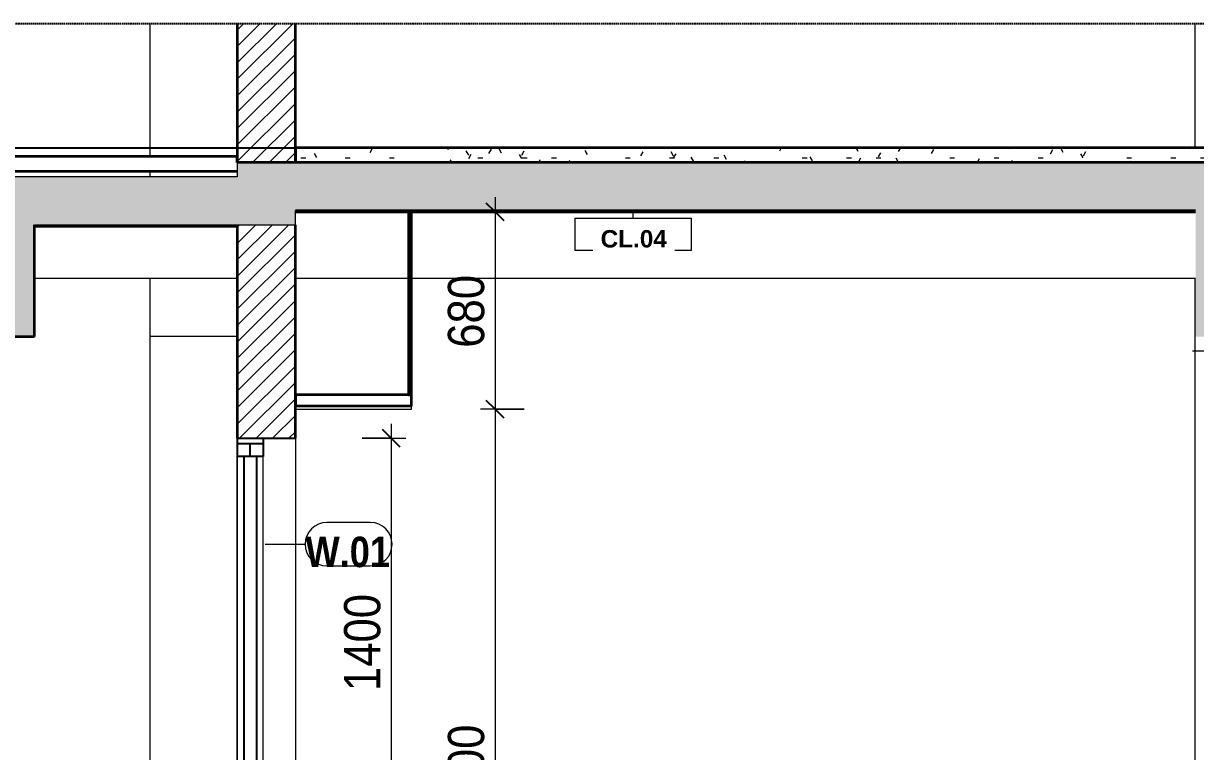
# Model space of a CAD drawing. Header units: millimetres. Extents: x 41758 to 237109, y 3795 to 78637.
# Drawn here: x 73773 to 77811, y 6921 to 9429 of the extents above; entities that cross this region are included whole.
import ezdxf

# ---------------------------------------------------------------- set-up
doc = ezdxf.new("R2010")
doc.units = ezdxf.units.MM
for name, pattern in [('Centre', [31.75, 6.35, -4.7625, 15.875, -4.7625]), ('Hidden', [7.14375, 4.7625, -2.38125]), ('IMPORT-CENTER _2_', [40.64, 25.4, -5.08, 5.08, -5.08])]:
    doc.linetypes.add(name, pattern=pattern)
for name, color, linetype, lineweight in [('0-5', 130, 'Continuous', 5), ('A-ANNO-DIMS', 211, 'Continuous', 9), ('A-ANNO-DIMS-50', 211, 'Continuous', 9), ('A-CLNG', 13, 'Continuous', 18), ('A-CLNG-1', 250, 'Continuous', 35), ('A-CLNG-FNSH-1', 7, 'Continuous', 18), ('A-CLNG-IDEN', 151, 'Continuous', 9), ('A-CLNG-PATT-1', 7, 'Continuous', 18), ('A-DETL-GENF', 92, 'Continuous', 18), ('A-DETL-GENF-4', 9, 'Continuous', 18), ('A-DETL-GENF-5', 92, 'Hidden', 25), ('A-DETL-MEDM', 33, 'Continuous', 35), ('A-DETL-THIN', 151, 'Continuous', 18), ('A-FLOR-FNSH-1', 250, 'Continuous', 35), ('A-FLOR-LEVL-2', 51, 'Centre', 9), ('A-FLOR-PATT-1', 253, 'Continuous', 18), ('A-FLOR-PATT-4', 67, 'Continuous', 18), ('A-GLAZ', 151, 'Continuous', 18), ('A-GLAZ-1', 151, 'Continuous', 25), ('A-GLAZ-IDEN', 152, 'Continuous', 9), ('A-WALL-2', 250, 'Continuous', 35), ('A-WALL-PATT-2', 111, 'Continuous', 18), ('G-IMPT', 8, 'Continuous', 18), ('G-IMPT-3', 8, 'IMPORT-CENTER _2_', 18), ('M-EQPM', 50, 'Continuous', 18), ('M-EQPM-1', 7, 'Continuous', 18), ('M-EQPM-2', 50, 'Continuous', 25), ('S-BEAM-2', 7, 'Continuous', 18), ('S-COLS-6', 7, 'Continuous', 18)]:
    doc.layers.add(name, color=color, linetype=linetype, lineweight=lineweight)
doc.styles.add('Arial_B_2', font='arialbd.ttf', dxfattribs={"width": 0.85, "height": 105})
doc.styles.add('Arial_B_3', font='arialbd.ttf', dxfattribs={"height": 60})
doc.styles.add('UTM Avo', font='', dxfattribs={"width": 0.9, "height": 125})
doc.styles.get('UTM Avo').set_extended_font_data('UTM Avo')
doc.dimstyles.new('1_Dim_chi_tiet_2_5', dxfattribs={"dimscale": 304.8, "dimtxt": 124.912619, "dimasz": 0.19685, "dimexe": 0.164042, "dimexo": 0.0625, "dimgap": 0.016404, "dimtad": 1, "dimdec": 0, "dimrnd": 5, "dimzin": 0, "dimdsep": 46, "dimtxsty": 'UTM Avo', "dimblk1": 'OBLIQUE', "dimblk2": 'OBLIQUE', "dimsah": 1, "dimcen": 0.09, "dimdle": 0.164042, "dimazin": 0, "dimtfac": 1, "dimtdec": 4, "dimtix": 1, "dimtmove": 0, "dimatfit": 3, "dimfxl": 0.328084, "dimfxlon": 1, "dimtvp": 1, "dimtolj": 1, "dimtzin": 0, "dimarcsym": 2})
pattern_1 = [(50, (-40688.45, 15875), (364.368, -31.878), [38.1, -419.1]), (355, (-40688.45, 15875), (-70.486, 382.113), [30.48, -335.28]), (100.451, (-40658.1, 15872.34), (293.885, 350.233), [32.38, -356.18]), (46.184, (-40688.45, 15976.6), (542.158, -84.086), [57.15, -628.65]), (96.636, (-40643.27, 15969.6), (474.805, 494.855), [48.57, -534.27]), (351.184, (-40688.45, 15976.6), (474.81, 494.85), [45.72, -502.92]), (21, (-40637.65, 15951.2), (303.228, -204.53), [38.1, -419.1]), (326, (-40637.65, 15951.2), (123.604, 368.376), [30.48, -335.28]), (71.451, (-40612.4, 15934.16), (426.834, 163.843), [32.38, -356.18]), (37.5, (-40688.45, 15875), (6.1766, 169.1102), [3.353, -327.863, 3.353, -337.007, -336.55]), (37.5, (-40688.45, 15875), (6.1766, 169.1102), [-671.576, 3.353, -333.197]), (7.5, (-40688.45, 15875), (133.639, 200.3615), [3.353, -190.703, 3.353, -320.243, -128.27]), (7.5, (-40688.45, 15875), (133.639, 200.3615), [-517.652, 3.353, -124.917]), (327.5, (-40801.74, 15875), (271.1818, -11.4584), [3.353, -123.647, 3.353, -392.887, -525.78]), (327.5, (-40801.74, 15875), (271.1818, -11.4584), [-523.24, 3.353, -522.427]), (317.5, (-40852.54, 15875), (296.2585, 50.853), [3.353, -161.747, 3.353, -259.791, -373.38]), (317.5, (-40852.54, 15875), (296.2585, 50.853), [-428.244, 3.353, -370.027]), (45, (-40688.45, 15875), (-125.7236, 125.7236), []), (45, (-40688.45, 16065.5), (-125.7236, 125.7236), [])]
pattern_2 = [(0, (-40688.45, 15875), (406.4, 101.6), [16.764, -288.036, 16.764, -288.036, -1625.6]), (0, (-40688.45, 15875), (406.4, 101.6), [-609.6, 16.764, -592.836, 16.764, -288.036, -711.2]), (0, (-40688.45, 15875), (406.4, 101.6), [-1524, 16.764, -186.436, 16.764, -491.236]), (120, (-40536.05, 15925.8), (-291.1882, 301.1527), [16.764, -288.036, 16.764, -288.036, -1625.6]), (120, (-40536.05, 15925.8), (-291.1882, 301.1527), [-609.6, 16.764, -592.836, 16.764, -288.036, -711.2]), (120, (-40536.05, 15925.8), (-291.1882, 301.1527), [-1524, 16.764, -186.436, 16.764, -491.236]), (240, (-40485.25, 16129), (-115.2118, -402.7527), [16.764, -288.036, 16.764, -288.036, -1625.6]), (240, (-40485.25, 16129), (-115.2118, -402.7527), [-609.6, 16.764, -592.836, 16.764, -288.036, -711.2]), (240, (-40485.25, 16129), (-115.2118, -402.7527), [-1524, 16.764, -186.436, 16.764, -491.236])]
pattern_3 = [(45, (77358.363, 15875), (-28.28427, 28.28427), [])]

# ---------------------------------------------------------------- blocks, each defined once
blk = doc.blocks.new('NCV_TKTC_KET CAU_rvt-3-TKCS_CĂN HỘ LOẠI 6 - MẶT CẮT 2')
at = {"layer": 'A-FLOR-PATT-1'}
h = blk.add_hatch(dxfattribs=at)
h.set_pattern_fill('FP_13', color=256, style=0, pattern_type=2)
h.set_pattern_definition(pattern_1)
h.paths.add_polyline_path([(-39436.9, 8780), (-37938.6, 8780), (-37938.6, 8785), (-39935.6, 8785), (-39935.6, 8780), (-39901.4, 8780)])
h.paths.add_polyline_path([(-42403.9, 8780), (-40235.6, 8780), (-40235.6, 8785), (-43336.9, 8785), (-43336.9, 8780)])
h = blk.add_hatch(dxfattribs=at)
h.set_pattern_fill('FP_13', color=256, style=0, pattern_type=2)
h.set_pattern_definition(pattern_1)
h.paths.add_polyline_path([(-39436.9, 8780), (-37938.6, 8780), (-37938.6, 8785), (-39935.6, 8785), (-39935.6, 8780), (-39901.4, 8780)])
h.paths.add_polyline_path([(-42403.9, 8780), (-40235.6, 8780), (-40235.6, 8785), (-43336.9, 8785), (-43336.9, 8780)])
at = {"layer": 'A-FLOR-FNSH-1'}
blk.add_line((-43336.9, 8780), (-40235.6, 8780), dxfattribs=at)
at = {"layer": 'S-BEAM-2'}
for p, q in [((-43536.9, 8550), (-44235.3, 8550)), ((-42946.9, 8550), (-43336.9, 8550)), ((-40235.6, 8550), (-42936.9, 8550)), ((-43536.9, 8350), (-43836.9, 8350))]:
    blk.add_line(p, q, dxfattribs=at)
at = {"layer": 'S-COLS-6'}
for p, q in [((-43836.9, 8970), (-43836.9, 9428.9)), ((-43836.9, 8900), (-43836.9, 8920)), ((-43836.9, 5570), (-43836.9, 8550))]:
    blk.add_line(p, q, dxfattribs=at)
blk = doc.blocks.new('CL_01-VÁCH DỰNG THẠCH CAO CĂN HỘ LOẠI 5A1 - CL_01-VÁCH DỰNG THẠCH CAO CĂN HỘ LOẠI 5-822138-TKCS_CĂN HỘ LOẠI 6 - MẶT CẮT 2')
at = {"layer": 'A-CLNG-PATT-1'}
h = blk.add_hatch(dxfattribs=at)
h.set_pattern_fill('FP_16', color=256, style=0, pattern_type=2)
h.set_pattern_definition(pattern_2)
h.paths.add_polyline_path([(-42936.9, 8150), (-42936.9, 8780), (-42946.9, 8780), (-42946.9, 8150)])
h.paths.add_polyline_path([(-39826.9, 8150), (-39826.9, 8780), (-39836.9, 8780), (-39836.9, 8150)])
at = {"layer": 'A-CLNG-1'}
for p, q in [((-42936.9, 8780), (-42946.9, 8780)), ((-42946.9, 8780), (-42946.9, 8150)), ((-42936.9, 8150), (-42936.9, 8780)), ((-42946.9, 8150), (-42936.9, 8150))]:
    blk.add_line(p, q, dxfattribs=at)
blk = doc.blocks.new('Air_Conditioner_on_wall_20381 - Air_Conditioner_on_wall_20381-806652-TKCS_CĂN HỘ LOẠI 6 - MẶT CẮT 2')
at = {"layer": 'M-EQPM-1'}
for p, q in [((-39837.4, 8600), (-39935.6, 8600)), ((-39837.4, 8300), (-39837.4, 8600)), ((-40012.4, 8350), (-39990.8, 8319.1)), ((-40216.5, 8300), (-40246.4, 8300)), ((-40216.5, 8300), (-40246.4, 8300)), ((-40088.3, 8300), (-40246.4, 8300)), ((-40216.5, 8300), (-40246.4, 8300)), ((-40216.5, 8300), (-40246.4, 8300)), ((-40088.3, 8300), (-40246.4, 8300)), ((-40216.5, 8300), (-40246.4, 8300)), ((-40216.5, 8300), (-40246.4, 8300)), ((-40088.3, 8300), (-40246.4, 8300)), ((-40216.5, 8300), (-40246.4, 8300)), ((-40216.5, 8300), (-40246.4, 8300)), ((-40088.3, 8300), (-40246.4, 8300)), ((-39949.7, 8300), (-39837.4, 8300))]:
    blk.add_line(p, q, dxfattribs=at)
blk.add_arc((-39949.7, 8353.6), 53.6, 220.0167, 269.9833, dxfattribs=at)
blk = doc.blocks.new('NCV_TKTC_TANG 2_rvt-3-TKCS_CĂN HỘ LOẠI 6 - MẶT CẮT 2')
at = {"layer": 'A-CLNG-PATT-1'}
h = blk.add_hatch(dxfattribs=at)
h.set_pattern_fill('FP_16', color=256, style=0, pattern_type=2)
h.set_pattern_definition(pattern_2)
h.paths.add_polyline_path([(-44536.9, 8730), (-44535.3, 8730), (-44535.3, 8735), (-45536.9, 8735), (-45536.9, 8730), (-45175.5, 8730)])
h.paths.add_polyline_path([(-43536.9, 8730), (-43536.9, 8735), (-44235.3, 8735), (-44235.3, 8730), (-43696.7, 8730)])
h = blk.add_hatch(dxfattribs=at)
h.set_pattern_fill('FP_16', color=256, style=0, pattern_type=2)
h.set_pattern_definition(pattern_2)
h.paths.add_polyline_path([(-43336.9, 8100), (-42936.9, 8100), (-42936.9, 8110), (-43336.9, 8110)])
h.paths.add_polyline_path([(-39436.9, 8100), (-39436.9, 8110), (-39836.9, 8110), (-39836.9, 8100)])
at = {"layer": 'A-CLNG-1'}
for p, q in [((-42936.9, 8785), (-42936.9, 8780)), ((-42936.9, 8780), (-40235.6, 8780)), ((-44235.3, 8730), (-43536.9, 8730)), ((-43536.9, 8730), (-43536.9, 8735)), ((-42936.9, 8150), (-43336.9, 8150)), ((-43336.9, 8150), (-43336.9, 8110)), ((-42936.9, 8110), (-42936.9, 8150)), ((-42936.9, 8110), (-43336.9, 8110))]:
    blk.add_line(p, q, dxfattribs=at)
at = {"layer": 'A-CLNG-FNSH-1'}
for p, q in [((-43336.9, 8110), (-43336.9, 8100)), ((-43336.9, 8100), (-42936.9, 8100)), ((-42936.9, 8100), (-42936.9, 8110))]:
    blk.add_line(p, q, dxfattribs=at)
at = {"layer": 'S-COLS-6'}
blk.add_line((-40236.9, 5600), (-40236.9, 8550), dxfattribs=at)
at = {"layer": 'A-CLNG'}
blk.add_blockref('CL_01-VÁCH DỰNG THẠCH CAO CĂN HỘ LOẠI 5A1 - CL_01-VÁCH DỰNG THẠCH CAO CĂN HỘ LOẠI 5-822138-TKCS_CĂN HỘ LOẠI 6 - MẶT CẮT 2', (0, 0), dxfattribs=at)
at = {"layer": 'M-EQPM'}
blk.add_blockref('Air_Conditioner_on_wall_20381 - Air_Conditioner_on_wall_20381-806652-TKCS_CĂN HỘ LOẠI 6 - MẶT CẮT 2', (0, 0), dxfattribs=at)
blk = doc.blocks.new('NCV_TKTC_TANG 3 - 4_rvt-4-TKCS_CĂN HỘ LOẠI 6 - MẶT CẮT 2')
at = {"layer": 'A-FLOR-PATT-4'}
h = blk.add_hatch(dxfattribs=at)
h.set_pattern_fill('FP_14', color=256, style=0, pattern_type=2)
h.set_pattern_definition([(0, (-40688.45, 15875), (203.2, 50.8), [16.764, -135.636, 16.764, -135.636, -812.8]), (0, (-40688.45, 15875), (203.2, 50.8), [-304.8, 16.764, -288.036, 16.764, -135.636, -355.6]), (0, (-40688.45, 15875), (203.2, 50.8), [-762, 16.764, -84.836, 16.764, -237.236]), (120, (-40612.25, 15900.4), (-145.5941, 150.57636), [16.764, -135.636, 16.764, -135.636, -812.8]), (120, (-40612.25, 15900.4), (-145.5941, 150.57636), [-304.8, 16.764, -288.036, 16.764, -135.636, -355.6]), (120, (-40612.25, 15900.4), (-145.5941, 150.57636), [-762, 16.764, -84.836, 16.764, -237.236]), (240, (-40586.85, 16002), (-57.6059, -201.37636), [16.764, -135.636, 16.764, -135.636, -812.8]), (240, (-40586.85, 16002), (-57.6059, -201.37636), [-304.8, 16.764, -288.036, 16.764, -135.636, -355.6]), (240, (-40586.85, 16002), (-57.6059, -201.37636), [-762, 16.764, -84.836, 16.764, -237.236])])
h.paths.add_polyline_path([(-43336.9, 8950), (-39436.9, 8950), (-39436.9, 9000), (-43336.9, 9000)])
at = {"layer": 'A-FLOR-FNSH-1'}
for p, q in [((-43536.9, 8970), (-45536.9, 8970)), ((-43536.9, 8950), (-43536.9, 8970)), ((-39436.9, 9000), (-43336.9, 9000)), ((-43336.9, 9000), (-43336.9, 8950)), ((-45536.9, 8920), (-43536.9, 8920))]:
    blk.add_line(p, q, dxfattribs=at)
at = {"layer": 'S-COLS-6'}
blk.add_line((-40236.9, 9000), (-40236.9, 9428.9), dxfattribs=at)
blk = doc.blocks.new('1_FAMILY RVT - W01-WxH 1400x1400xmm-389822-TKCS_CĂN HỘ LOẠI 6 - MẶT CẮT 2')
at = {"layer": 'A-GLAZ'}
for p, q in [((-43536.9, 6600), (-43536.9, 8000)), ((-43336.9, 8000), (-43336.9, 6600)), ((-43536.9, 7936.5), (-43536.9, 6663.5)), ((-43448, 6663.5), (-43448, 7936.5))]:
    blk.add_line(p, q, dxfattribs=at)
at = {"layer": 'A-GLAZ-1'}
for p, q in [((-43536.9, 8000), (-43336.9, 8000)), ((-43536.9, 8000), (-43536.9, 7936.5)), ((-43448, 8000), (-43448, 7936.5)), ((-43448, 7980.9), (-43536.9, 7980.9)), ((-43492.5, 7936.5), (-43492.5, 7980.9)), ((-43448, 7936.5), (-43536.9, 7936.5)), ((-43514.7, 7936.5), (-43514.7, 6663.5)), ((-43470.3, 7936.5), (-43470.3, 6663.5)), ((-43448, 6663.5), (-43536.9, 6663.5)), ((-43536.9, 6600), (-43536.9, 6663.5)), ((-43492.5, 6663.5), (-43492.5, 6619)), ((-43448, 6600), (-43448, 6663.5)), ((-43536.9, 6619), (-43448, 6619)), ((-43336.9, 6600), (-43536.9, 6600))]:
    blk.add_line(p, q, dxfattribs=at)
blk = doc.blocks.new('TKTC_XREF_251221_MB TANG 2-7 - TKTC_XREF_260130_MB TANG 2-5_dwg_$cc-4746800-TKCS_CĂN HỘ LOẠI 6 - MẶT CẮT 2')
at = {"layer": 'G-IMPT-3'}
for p, q in [((-41757.7, 5600), (-41878.8, 5600)), ((-41817.8, 5600), (-41818.7, 5600))]:
    blk.add_line(p, q, dxfattribs=at)
at = {"layer": 'M-EQPM'}
for p, q in [((-41773.3, 5600), (-41863.2, 5600)), ((-41863.2, 5600), (-41818.2, 5600)), ((-41818.6, 5600), (-41818.6, 5600)), ((-41818.2, 5600), (-41773.3, 5600))]:
    blk.add_line(p, q, dxfattribs=at)
blk = doc.blocks.new('TKTC_XREF_251221_MB TANG 2-7 - TKTC_XREF_260130_MB TANG 2-5_dwg_CUM U_DN100-V46-TKCS_CĂN HỘ LOẠI 6 - MẶT CẮT 2')
at = {"layer": 'G-IMPT'}
for p, q in [((-41874.5, 5600), (-41872.3, 5600)), ((-41873.4, 5600), (-41866.6, 5600)), ((-41873.1, 5600), (-41872.7, 5600)), ((-41763.8, 5600), (-41872.7, 5600)), ((-41872.3, 5600), (-41867.7, 5600)), ((-41872.2, 5600), (-41872.3, 5600)), ((-41872, 5600), (-41871.3, 5600)), ((-41871.3, 5600), (-41868.8, 5600)), ((-41871.3, 5600), (-41868.7, 5600)), ((-41871.3, 5600), (-41868.7, 5600)), ((-41868.8, 5600), (-41868, 5600)), ((-41867.7, 5600), (-41865.4, 5600)), ((-41867.7, 5600), (-41867.7, 5600)), ((-41770.1, 5600), (-41866.4, 5600)), ((-41773.3, 5600), (-41863.2, 5600)), ((-41771.9, 5600), (-41769.6, 5600)), ((-41770.8, 5600), (-41763.9, 5600)), ((-41769.6, 5600), (-41765.1, 5600)), ((-41769.6, 5600), (-41769.6, 5600)), ((-41769.4, 5600), (-41768.7, 5600)), ((-41768.7, 5600), (-41766.1, 5600)), ((-41768.6, 5600), (-41766.1, 5600)), ((-41768.6, 5600), (-41766.1, 5600)), ((-41766.1, 5600), (-41765.4, 5600)), ((-41765.1, 5600), (-41762.8, 5600)), ((-41765, 5600), (-41765.1, 5600)), ((-41764.2, 5600), (-41763.8, 5600))]:
    blk.add_line(p, q, dxfattribs=at)
at = {"layer": 'G-IMPT', "flags": 128}
for points in [[(-41874.5, 5600), (-41876, 5600), (-41876, 5600), (-41863.9, 5600), (-41863.9, 5600), (-41865.4, 5600)], [(-41865.4, 5600), (-41865.4, 5600), (-41874.5, 5600), (-41874.5, 5600)], [(-41872, 5600), (-41872, 5600), (-41868, 5600), (-41868, 5600)], [(-41866.8, 5600), (-41866.4, 5600), (-41863.2, 5600)], [(-41771.9, 5600), (-41773.4, 5600), (-41773.4, 5600), (-41761.2, 5600), (-41761.3, 5600), (-41762.8, 5600)], [(-41770.5, 5600), (-41770.1, 5600), (-41773.3, 5600)], [(-41762.8, 5600), (-41762.8, 5600), (-41771.9, 5600), (-41771.9, 5600)], [(-41769.4, 5600), (-41769.4, 5600), (-41765.4, 5600), (-41765.3, 5600)]]:
    blk.add_lwpolyline(points, dxfattribs=at)
blk = doc.blocks.new('TKTC_XREF_251221_MB TANG 2-7 - TKTC_XREF_260130_MB TANG 2-5_dwg_$cc-4746795-TKCS_CĂN HỘ LOẠI 6 - MẶT CẮT 2')
at = {"layer": 'G-IMPT-3'}
for p, q in [((-41982, 5600), (-42135, 5600)), ((-42058.4, 5600), (-42058.6, 5600))]:
    blk.add_line(p, q, dxfattribs=at)
at = {"layer": 'M-EQPM'}
for p, q in [((-42001.6, 5600), (-42115.3, 5600)), ((-42115.3, 5600), (-42058.5, 5600)), ((-42058.5, 5600), (-42058.5, 5600)), ((-42058.5, 5600), (-42001.6, 5600))]:
    blk.add_line(p, q, dxfattribs=at)
blk = doc.blocks.new('TKTC_XREF_251221_MB TANG 2-7 - TKTC_XREF_260130_MB TANG 2-5_dwg_CUM U_DN100-V47-TKCS_CĂN HỘ LOẠI 6 - MẶT CẮT 2')
at = {"layer": 'G-IMPT'}
for p, q in [((-42127.1, 5600), (-42130, 5600)), ((-42120, 5600), (-42128.6, 5600)), ((-42128.3, 5600), (-42128.2, 5600)), ((-42128.2, 5600), (-41990.6, 5600)), ((-42121.4, 5600), (-42127.1, 5600)), ((-42127.1, 5600), (-42127.1, 5600)), ((-42125.9, 5600), (-42126.8, 5600)), ((-42122.7, 5600), (-42125.9, 5600)), ((-42122.7, 5600), (-42125.9, 5600)), ((-42122.7, 5600), (-42125.9, 5600)), ((-42121.7, 5600), (-42122.7, 5600)), ((-42118.5, 5600), (-42121.4, 5600)), ((-42121.4, 5600), (-42121.4, 5600)), ((-42120.2, 5600), (-41998.5, 5600)), ((-42116.2, 5600), (-42002.5, 5600)), ((-41997.5, 5600), (-42000.3, 5600)), ((-41990.3, 5600), (-41998.9, 5600)), ((-41991.7, 5600), (-41997.5, 5600)), ((-41997.5, 5600), (-41997.5, 5600)), ((-41996.2, 5600), (-41997.2, 5600)), ((-41993, 5600), (-41996.2, 5600)), ((-41993, 5600), (-41996.2, 5600)), ((-41993, 5600), (-41996.2, 5600)), ((-41992.1, 5600), (-41993, 5600)), ((-41988.9, 5600), (-41991.7, 5600)), ((-41991.7, 5600), (-41991.7, 5600)), ((-41990.6, 5600), (-41990.6, 5600))]:
    blk.add_line(p, q, dxfattribs=at)
at = {"layer": 'G-IMPT', "flags": 128}
for points in [[(-42118.5, 5600), (-42116.6, 5600), (-42116.6, 5600), (-42131.9, 5600), (-42131.9, 5600), (-42130, 5600)], [(-42130, 5600), (-42130, 5600), (-42118.5, 5600), (-42118.5, 5600)], [(-42121.7, 5600), (-42121.7, 5600), (-42126.8, 5600), (-42126.8, 5600)], [(-42120.3, 5600), (-42120.2, 5600), (-42116.2, 5600)], [(-41998.6, 5600), (-41998.5, 5600), (-42002.5, 5600)], [(-41988.9, 5600), (-41986.9, 5600), (-41986.9, 5600), (-42002.3, 5600), (-42002.3, 5600), (-42000.3, 5600)], [(-42000.3, 5600), (-42000.3, 5600), (-41988.9, 5600), (-41988.9, 5600)], [(-41992, 5600), (-41992.1, 5600), (-41997.2, 5600), (-41997.2, 5600)]]:
    blk.add_lwpolyline(points, dxfattribs=at)
blk = doc.blocks.new('TKTC_XREF_251221_MB TANG 2-7 - TKTC_XREF_260130_MB TANG 2-5_dwg_$cc-V48-TKCS_CĂN HỘ LOẠI 6 - MẶT CẮT 2')
at = {"layer": 'G-IMPT-3'}
for p, q in [((-41661.5, 5600), (-41508.5, 5600)), ((-41585, 5600), (-41585.1, 5600))]:
    blk.add_line(p, q, dxfattribs=at)
at = {"layer": 'M-EQPM'}
for p, q in [((-41585, 5600), (-41641.9, 5600)), ((-41641.9, 5600), (-41528.2, 5600)), ((-41585.1, 5600), (-41585.1, 5600)), ((-41528.2, 5600), (-41585, 5600))]:
    blk.add_line(p, q, dxfattribs=at)
blk = doc.blocks.new('TKTC_XREF_251221_MB TANG 2-7 - TKTC_XREF_260130_MB TANG 2-5_dwg_$cc-4746797-TKCS_CĂN HỘ LOẠI 6 - MẶT CẮT 2')
at = {"layer": 'G-IMPT-3'}
for p, q in [((-41388.3, 5600), (-41509.4, 5600)), ((-41448.4, 5600), (-41449.3, 5600))]:
    blk.add_line(p, q, dxfattribs=at)
at = {"layer": 'M-EQPM'}
for p, q in [((-41403.9, 5600), (-41493.9, 5600)), ((-41493.9, 5600), (-41448.9, 5600)), ((-41449.2, 5600), (-41449.2, 5600)), ((-41448.9, 5600), (-41403.9, 5600))]:
    blk.add_line(p, q, dxfattribs=at)
blk = doc.blocks.new('TKTC_XREF_251221_MB TANG 2-7 - TKTC_XREF_251221_MB TANG 2-7-V49-TKCS_CĂN HỘ LOẠI 6 - MẶT CẮT 2')
at = {"layer": 'M-EQPM'}
for p, q in [((-42135.8, 9000), (-42135.5, 9000)), ((-41385.6, 9000), (-42135.8, 9000)), ((-42135.5, 9000), (-41385.3, 9000)), ((-41385.3, 9000), (-41385.6, 9000))]:
    blk.add_line(p, q, dxfattribs=at)
at = {"layer": 'M-EQPM-2'}
blk.add_line((-46248.6, 9000), (-35296.5, 9000), dxfattribs=at)
for name, p in [('TKTC_XREF_251221_MB TANG 2-7 - TKTC_XREF_260130_MB TANG 2-5_dwg_$cc-4746795-TKCS_CĂN HỘ LOẠI 6 - MẶT CẮT 2', (0, 3400)), ('TKTC_XREF_251221_MB TANG 2-7 - TKTC_XREF_260130_MB TANG 2-5_dwg_CUM U_DN100-V47-TKCS_CĂN HỘ LOẠI 6 - MẶT CẮT 2', (0, 3400)), ('TKTC_XREF_251221_MB TANG 2-7 - TKTC_XREF_260130_MB TANG 2-5_dwg_$cc-4746800-TKCS_CĂN HỘ LOẠI 6 - MẶT CẮT 2', (0, 3400)), ('TKTC_XREF_251221_MB TANG 2-7 - TKTC_XREF_260130_MB TANG 2-5_dwg_CUM U_DN100-V46-TKCS_CĂN HỘ LOẠI 6 - MẶT CẮT 2', (0, 3400)), ('TKTC_XREF_251221_MB TANG 2-7 - TKTC_XREF_260130_MB TANG 2-5_dwg_$cc-V48-TKCS_CĂN HỘ LOẠI 6 - MẶT CẮT 2', (0, 3400)), ('TKTC_XREF_251221_MB TANG 2-7 - TKTC_XREF_260130_MB TANG 2-5_dwg_CUM U_DN100-V47-TKCS_CĂN HỘ LOẠI 6 - MẶT CẮT 2', (474.3, 3400)), ('TKTC_XREF_251221_MB TANG 2-7 - TKTC_XREF_260130_MB TANG 2-5_dwg_$cc-4746797-TKCS_CĂN HỘ LOẠI 6 - MẶT CẮT 2', (0, 3400)), ('TKTC_XREF_251221_MB TANG 2-7 - TKTC_XREF_260130_MB TANG 2-5_dwg_CUM U_DN100-V46-TKCS_CĂN HỘ LOẠI 6 - MẶT CẮT 2', (369.4, 3400))]:
    blk.add_blockref(name, p)
blk = doc.blocks.new('BORDER VIEW - BORDER VIEW-2612443-TKCS_CĂN HỘ LOẠI 6 - MẶT CẮT 2')
at = {"layer": 'A-DETL-GENF-5'}
blk.add_line((-46098.6, 9428.9), (-35446.5, 9428.9), dxfattribs=at)
blk = doc.blocks.new('DIMBLOCK76-TKCS_CĂN HỘ LOẠI 6 - MẶT CẮT 2')
at = {"layer": 'A-ANNO-DIMS-50'}
for p, q in [((75040, 8050), (75040, 6600)), ((74940, 8000), (75090, 8000)), ((75040, 8000), (74940, 8000)), ((74940, 6600), (75090, 6600)), ((75040, 6600), (74940, 6600))]:
    blk.add_line(p, q, dxfattribs=at)
at = {"layer": 'A-ANNO-DIMS-50', "lineweight": 25}
for p, q in [((75040, 8000), (75010, 8030)), ((75040, 8000), (75070, 7970)), ((75040, 6600), (75010, 6630)), ((75040, 6600), (75070, 6570))]:
    blk.add_line(p, q, dxfattribs=at)
at = {"layer": 'A-ANNO-DIMS-50', "color": 0, "insert": (74877.6, 7128.8), "char_height": 125, "width": 410.824, "attachment_point": 1, "rotation": 90, "line_spacing_factor": 1.110334, "style": 'UTM Avo'}
blk.add_mtext('1400', dxfattribs=at)
blk = doc.blocks.new('_Oblique')
at = {"color": 0, "linetype": 'ByBlock', "lineweight": -2}
blk.add_line((-0.5, -0.5), (0.5, 0.5), dxfattribs=at)
blk = doc.blocks.new('SSA-WINDOW TAG - 10-2062020-TKCS_CĂN HỘ LOẠI 6 - MẶT CẮT 2')
at = {"layer": 'A-GLAZ-IDEN'}
for p, q in [((-43078.6, 7709.9), (-43227.9, 7709.9)), ((-43227.9, 7559.9), (-43078.6, 7559.9))]:
    blk.add_line(p, q, dxfattribs=at)
for centre, start, end in [((-43227.9, 7634.9), 90, 270), ((-43078.6, 7634.9), 270, 90)]:
    blk.add_arc(centre, 75, start, end, dxfattribs=at)
blk = doc.blocks.new('M_Ceiling Tag w Height - M_Ceiling Tag-4076437-TKCS_CĂN HỘ LOẠI 6 - MẶT CẮT 2')
at = {"layer": 'A-CLNG-IDEN'}
for p, q in [((-42374.4, 8757.9), (-42374.4, 8646.7)), ((-42374.4, 8757.9), (-41973.3, 8757.9)), ((-41973.3, 8757.9), (-41973.3, 8646.7)), ((-41973.3, 8646.7), (-42374.4, 8646.7))]:
    blk.add_line(p, q, dxfattribs=at)
blk = doc.blocks.new('DIMBLOCK89-TKCS_CĂN HỘ LOẠI 6 - MẶT CẮT 2')
at = {"layer": 'A-ANNO-DIMS-50', "lineweight": 25}
for p, q in [((75397.8, 8780), (75367.8, 8810)), ((75397.8, 8780), (75427.8, 8750)), ((75397.8, 8100), (75367.8, 8130)), ((75397.8, 8100), (75427.8, 8070))]:
    blk.add_line(p, q, dxfattribs=at)
at = {"layer": 'A-ANNO-DIMS-50'}
for p, q in [((75397.8, 8830), (75397.8, 8100)), ((75497.8, 8780), (75347.8, 8780)), ((75397.8, 8780), (75497.8, 8780)), ((75497.8, 8100), (75347.8, 8100)), ((75397.8, 8100), (75497.8, 8100))]:
    blk.add_line(p, q, dxfattribs=at)
at = {"layer": 'A-ANNO-DIMS-50', "color": 0, "insert": (75235.4, 8311.6), "char_height": 125, "width": 308.118, "attachment_point": 1, "rotation": 90, "line_spacing_factor": 1.110334, "style": 'UTM Avo'}
blk.add_mtext('680', dxfattribs=at)
blk = doc.blocks.new('DIMBLOCK90-TKCS_CĂN HỘ LOẠI 6 - MẶT CẮT 2')
at = {"layer": 'A-ANNO-DIMS-50', "lineweight": 25}
for p, q in [((75397.8, 8100), (75367.8, 8130)), ((75397.8, 8100), (75427.8, 8070)), ((75397.8, 5600), (75367.8, 5630)), ((75397.8, 5600), (75427.8, 5570))]:
    blk.add_line(p, q, dxfattribs=at)
at = {"layer": 'A-ANNO-DIMS-50'}
for p, q in [((75497.8, 8100), (75347.8, 8100)), ((75397.8, 8100), (75397.8, 5550)), ((75397.8, 8100), (75497.8, 8100)), ((75497.8, 5600), (75347.8, 5600)), ((75397.8, 5600), (75497.8, 5600))]:
    blk.add_line(p, q, dxfattribs=at)
at = {"layer": 'A-ANNO-DIMS-50', "color": 0, "insert": (75235.4, 6678.8), "char_height": 125, "width": 410.824, "attachment_point": 1, "rotation": 90, "line_spacing_factor": 1.110334, "style": 'UTM Avo'}
blk.add_mtext('2500', dxfattribs=at)

msp = doc.modelspace()

# ---------------------------------------------------------------- hatches: boundary and pattern name
at = {"layer": 'A-DETL-GENF-4'}
h = msp.add_hatch(dxfattribs=at)
h.set_pattern_fill('FP_13', color=256, style=0, pattern_type=2)
h.set_pattern_definition([(50, (77358.36, 15875), (364.368, -31.878), [38.1, -419.1]), (355, (77358.36, 15875), (-70.486, 382.113), [30.48, -335.28]), (100.451, (77388.73, 15872.34), (293.885, 350.233), [32.38, -356.18]), (46.184, (77358.36, 15976.6), (542.158, -84.086), [57.15, -628.65]), (96.636, (77403.54, 15969.6), (474.805, 494.855), [48.57, -534.27]), (351.184, (77358.36, 15976.6), (474.81, 494.85), [45.72, -502.92]), (21, (77409.16, 15951.2), (303.2285, -204.5305), [38.1, -419.1]), (326, (77409.16, 15951.2), (123.604, 368.376), [30.48, -335.28]), (71.451, (77434.43, 15934.16), (426.834, 163.843), [32.38, -356.18]), (37.5, (77358.36, 15875), (6.1766, 169.1102), [3.353, -327.863, 3.353, -337.007, -336.55]), (37.5, (77358.36, 15875), (6.1766, 169.1102), [-671.576, 3.353, -333.197]), (7.5, (77358.36, 15875), (133.639, 200.3615), [3.353, -190.703, 3.353, -320.243, -128.27]), (7.5, (77358.36, 15875), (133.639, 200.3615), [-517.652, 3.353, -124.917]), (327.5, (77245.08, 15875), (271.1818, -11.4584), [3.353, -123.647, 3.353, -392.887, -525.78]), (327.5, (77245.08, 15875), (271.1818, -11.4584), [-523.24, 3.353, -522.427]), (317.5, (77194.28, 15875), (296.2585, 50.853), [3.353, -161.747, 3.353, -259.791, -373.38]), (317.5, (77194.28, 15875), (296.2585, 50.853), [-428.244, 3.353, -370.027]), (45, (77358.36, 15875), (-125.7236, 125.7236), []), (45, (77358.36, 16065.5), (-125.7236, 125.7236), [])])
h.paths.add_polyline_path([(78077.7, 5080), (78111.2, 5080), (78111.2, 5350), (82311.5, 5350), (82311.5, 5100), (82511.5, 5100), (82511.7, 5350), (82750.3, 5350), (82750.3, 5550), (71798.2, 5550), (71798.2, 5350), (72309.8, 5350), (72309.8, 5150), (72509.8, 5150), (72509.8, 5330), (73511.5, 5330), (73511.5, 5080), (73811.5, 5080), (73811.5, 5330), (77811.2, 5330), (77811.2, 5080), (78008.5, 5080)])
h.paths.add_polyline_path([(73811.5, 8350), (73811.5, 8735), (74709.9, 8735), (74709.9, 8785), (77811.2, 8785), (77811.2, 8350), (78111.2, 8350), (78111.2, 8785), (80111.2, 8785), (80111.2, 8730), (82311.5, 8730), (82311.5, 8500), (82511.5, 8500), (82511.7, 8750), (82750.3, 8750), (82750.3, 8900), (80209.9, 8900), (80209.9, 8950), (74509.9, 8950), (74509.9, 8900), (72509.8, 8900), (72509.8, 8950), (71798.2, 8950), (71798.2, 8760), (72309.8, 8760), (72309.8, 8550), (72509.8, 8550), (72509.9, 8735), (73511.5, 8735), (73511.5, 8350), (73594.2, 8350)])
at = {"layer": 'A-WALL-PATT-2'}
h = msp.add_hatch(dxfattribs=at)
h.set_pattern_fill('FP_12', color=256, style=0, pattern_type=2)
h.set_pattern_definition(pattern_3)
h.paths.add_polyline_path([(74511.7, 8950), (74709.9, 8950), (74709.9, 9428.9), (74509.9, 9428.9), (74509.9, 8950)])
h = msp.add_hatch(dxfattribs=at)
h.set_pattern_fill('FP_12', color=256, style=0, pattern_type=2)
h.set_pattern_definition(pattern_3)
h.paths.add_polyline_path([(74511.7, 5550), (74709.9, 5550), (74709.9, 6600), (74509.9, 6600), (74509.9, 5550)])
h.paths.add_polyline_path([(74709.9, 8000), (74709.9, 8735), (74509.9, 8735), (74509.9, 8000)])

# ---------------------------------------------------------------- linework, layer by layer
at = {"layer": 'A-CLNG-IDEN'}
msp.add_line((75873, 8777.6), (75873, 8757.9), dxfattribs=at)
at = {"layer": 'A-DETL-MEDM'}
for p, q in [((80209.9, 8950), (74509.9, 8950)), ((74709.9, 8785), (77811.2, 8785)), ((73811.5, 8350), (73811.5, 8735)), ((73511.5, 8350), (73811.5, 8350))]:
    msp.add_line(p, q, dxfattribs=at)
at = {"layer": 'A-DETL-THIN'}
for p, q in [((74509.9, 8950), (74509.9, 8900)), ((74509.9, 8900), (72509.8, 8900)), ((74709.9, 8735), (74709.9, 8785)), ((73811.5, 8735), (74709.9, 8735))]:
    msp.add_line(p, q, dxfattribs=at)
at = {"layer": 'A-FLOR-LEVL-2'}
msp.add_line((71182.5, 9000), (83227, 9000), dxfattribs=at)
at = {"layer": 'A-GLAZ-IDEN'}
msp.add_line((74606.3, 7635.4), (74741.5, 7635.4), dxfattribs=at)
at = {"layer": 'A-WALL-2'}
for p, q in [((74509.9, 9428.9), (74509.9, 8950)), ((74709.9, 8950), (74709.9, 9428.9)), ((74509.9, 8735), (74509.9, 8000)), ((74709.9, 8000), (74709.9, 8735))]:
    msp.add_line(p, q, dxfattribs=at)

# ---------------------------------------------------------------- block references
at = {"layer": '0-5'}
for name in ['NCV_TKTC_KET CAU_rvt-3-TKCS_CĂN HỘ LOẠI 6 - MẶT CẮT 2', 'NCV_TKTC_TANG 3 - 4_rvt-4-TKCS_CĂN HỘ LOẠI 6 - MẶT CẮT 2', 'NCV_TKTC_TANG 2_rvt-3-TKCS_CĂN HỘ LOẠI 6 - MẶT CẮT 2']:
    msp.add_blockref(name, (118046.8, 0), dxfattribs=at)
at = {"layer": 'A-CLNG-IDEN'}
msp.add_blockref('M_Ceiling Tag w Height - M_Ceiling Tag-4076437-TKCS_CĂN HỘ LOẠI 6 - MẶT CẮT 2', (118046.8, 0), dxfattribs=at)
at = {"layer": 'A-DETL-GENF'}
msp.add_blockref('BORDER VIEW - BORDER VIEW-2612443-TKCS_CĂN HỘ LOẠI 6 - MẶT CẮT 2', (118046.8, 0), dxfattribs=at)
at = {"layer": 'A-GLAZ'}
msp.add_blockref('1_FAMILY RVT - W01-WxH 1400x1400xmm-389822-TKCS_CĂN HỘ LOẠI 6 - MẶT CẮT 2', (118046.8, 0), dxfattribs=at)
at = {"layer": 'A-GLAZ-IDEN'}
msp.add_blockref('SSA-WINDOW TAG - 10-2062020-TKCS_CĂN HỘ LOẠI 6 - MẶT CẮT 2', (118046.8, 0), dxfattribs=at)
at = {"layer": 'M-EQPM'}
msp.add_blockref('TKTC_XREF_251221_MB TANG 2-7 - TKTC_XREF_251221_MB TANG 2-7-V49-TKCS_CĂN HỘ LOẠI 6 - MẶT CẮT 2', (118046.8, 0), dxfattribs=at)

# ---------------------------------------------------------------- texts
at = {"layer": 'A-GLAZ-IDEN', "insert": (74890.4, 7607.6), "char_height": 105, "width": 300.9, "attachment_point": 5, "line_spacing_factor": 0.936439, "style": 'Arial_B_2'}
msp.add_mtext('\\pt2.1252,4.2504,6.37455,8.49975,10.62495,12.75015,14.87535,16.9995,19.1247,21.2499,23.3751,25.5003,27.6255,29.74965,31.87485,34.00005,36.12525,38.25045,40.3746,42.4998,44.625,46.7502,48.8754,50.99955,53.12475,55.24995,57.37515,59.50035,61.6245,63.7497,65.8749,68.0001;W.01', dxfattribs=at)

# ---------------------------------------------------------------- dimensions: what is measured, and where the dimension line sits
at = {"layer": 'A-ANNO-DIMS'}
for base, p1, p2, override, picture, middle in [((75397.8, 8100), (75497.8, 8780), (75497.8, 8100), {"dimpost": '<>', "dimfxl": 680}, 'DIMBLOCK89-TKCS_CĂN HỘ LOẠI 6 - MẶT CẮT 2', (75328.1, 8440)), ((75397.8, 5600), (75497.8, 8100), (75497.8, 5600), {"dimpost": '<>', "dimfxl": 2500}, 'DIMBLOCK90-TKCS_CĂN HỘ LOẠI 6 - MẶT CẮT 2', (75328.1, 6850)), ((75040, 6600), (74940, 8000), (74940, 6600), {"dimpost": '<>', "dimfxl": 1400}, 'DIMBLOCK76-TKCS_CĂN HỘ LOẠI 6 - MẶT CẮT 2', (74970.3, 7300))]:
    dim = msp.add_linear_dim(base=base, p1=p1, p2=p2, angle=90, dimstyle='1_Dim_chi_tiet_2_5', override=override, dxfattribs=at)
    dim.commit()
    dim.dimension.update_dxf_attribs({"geometry": picture, "text_midpoint": middle})

# ---------------------------------------------------------------- next in the draw order: texts
at = {"layer": 'A-CLNG-IDEN', "insert": (75875.7, 8686.6), "char_height": 60, "width": 251.5, "attachment_point": 5, "line_spacing_factor": 0.936439, "style": 'Arial_B_3', "bg_fill": 3, "box_fill_scale": 1.25, "bg_fill_color": 256, "bg_fill_true_color": 13158600, "bg_fill_transparency": 0}
msp.add_mtext('\\pt634.9998,1270.0002,1905,2539.9998,3175.0002,3810,4444.9998,5080.0002,5715,6349.9998,6985.0002,7620,8254.9998,8890.0002,9525,10159.9998,10795.0002,11430,12064.9998,12700.0002,13335,13969.9998,14605.0002,15240,15874.9998,16510.0002,17145,17779.9998,18415.0002,19050,19684.9998,20320.0002;CL.04', dxfattribs=at)

doc.saveas('drawing.dxf')
